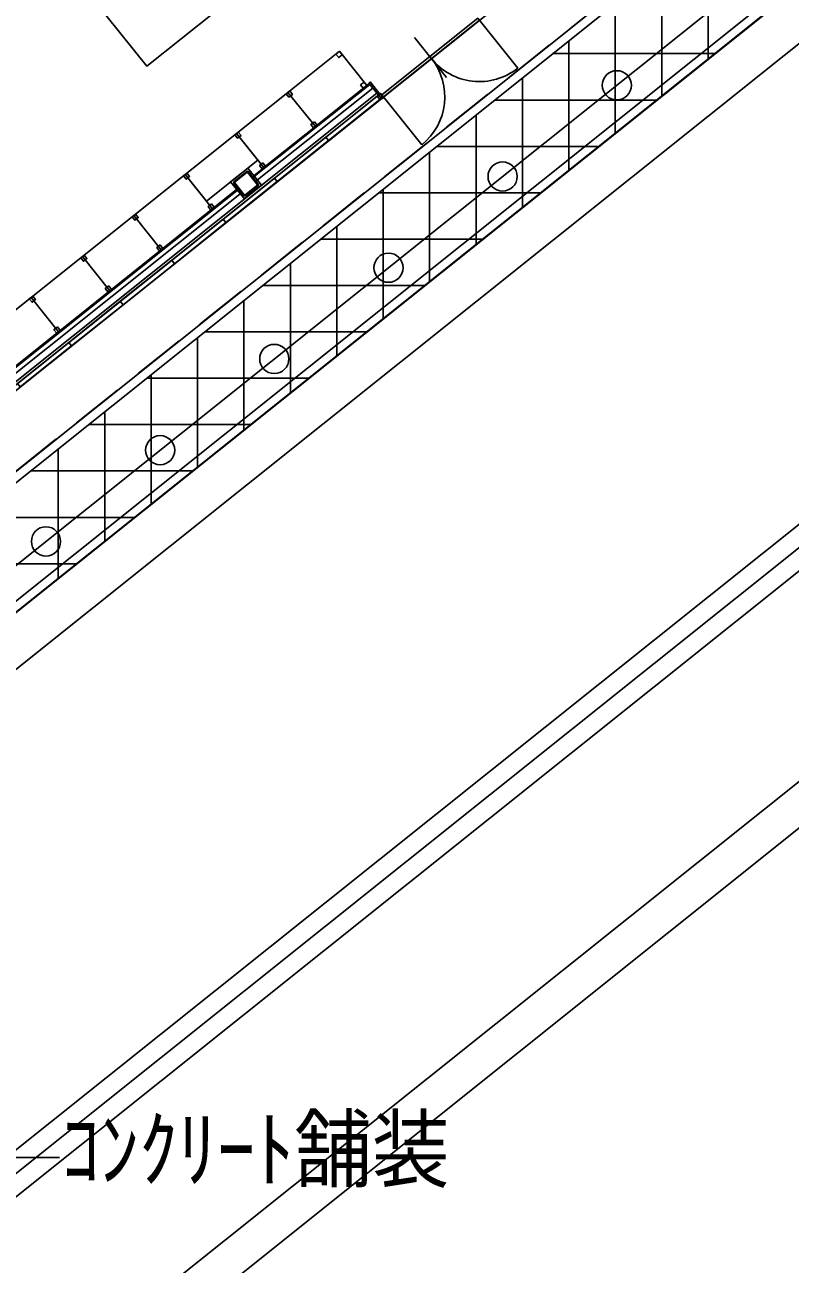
# Model space of a CAD drawing. Units: millimetres on the paper. Extents: x -203 to 197, y -122 to 155.
# Drawn here: x 72.51 to 89.96, y 11.91 to 40.2 of the extents above; entities that cross this region are included whole.
import ezdxf
from ezdxf.enums import TextEntityAlignment as Align

# ---------------------------------------------------------------- set-up
doc = ezdxf.new("R2010")
doc.units = ezdxf.units.MM
doc.linetypes.add('DASHED1', pattern=[1.8, 1.2, -0.6])
doc.linetypes.add('DASHED2', pattern=[3, 2, -1])
for name, color, linetype in [('0-1_S-街区', 7, 'Continuous'), ('0-3_S-道路計画', 7, 'Continuous'), ('0-6_D-STR-1-計線1_計画', 7, 'Continuous'), ('0-D_D-STR-2-計線2_補助', 7, 'Continuous'), ('0-E_D-STR-5-1排水', 7, 'Continuous'), ('1-0_D-DCR-2-ハッチ', 7, 'Continuous'), ('1-1_D-STR-K-建築', 7, 'DASHED1'), ('1-4_D-STR-5-2排水-ＣＬ', 7, 'DASHED2'), ('1-5_D-STR-HTXT-舗装', 7, 'Continuous')]:
    doc.layers.add(name, color=color, linetype=linetype)
doc.styles.add('ＭＳ ゴシック', font='')
doc.styles.get('ＭＳ ゴシック').set_extended_font_data('MS Gothic')

msp = doc.modelspace()

# ---------------------------------------------------------------- linework, layer by layer
at = {"layer": '0-1_S-街区'}
msp.add_lwpolyline([(102.277, 50.763), (-36.314, -60.074), (-37.396, -60.939), (-39.468, -62.775), (-41.446, -64.713), (-43.324, -66.748), (-45.097, -68.875), (-46.761, -71.088), (-48.311, -73.383), (-49.744, -75.752), (-51.055, -78.191), (-52.243, -80.693), (-53.303, -83.251), (-54.233, -85.859), (-55.031, -88.511), (-55.694, -91.199), (-56.221, -93.917), (-56.386, -95.08), (-62.921, -100.25), (-125.809, -94.522), (-131.143, -88.119), (-121.975, 12.533)], dxfattribs=at)
at = {"layer": '0-3_S-道路計画'}
for p, q in [((118.581, 51.531), (49.852, -3.435)), ((50.112, -3.76), (118.842, 51.205)), ((102.277, 50.763), (-36.314, -60.074)), ((50.372, -4.086), (119.102, 50.88)), ((118.979, 44.913), (51.765, -8.841))]:
    msp.add_line(p, q, dxfattribs=at)
for points in [[(21.513, -15.129), (107.344, 53.513), (110.989, 61.046)], [(187.577, 33.47), (127.11, 47.607), (118.608, 45.684), (50.945, -8.429), (50.69, -15.858), (53.157, -18.125)]]:
    msp.add_lwpolyline(points, dxfattribs=at)
at = {"layer": '0-6_D-STR-1-計線1_計画'}
for p, q in [((106.519, 54.161), (54.638, 12.664)), ((100.043, 49.232), (54.513, 12.821))]:
    msp.add_line(p, q, dxfattribs=at)
for points in [[(62.477, 39.206), (70.798, 28.802), (92.899, 46.478), (90.199, 49.853)], [(70.766, 28.521), (93.18, 46.446), (90.48, 49.822)]]:
    msp.add_lwpolyline(points, dxfattribs=at)
for centre in [(86.007, 38.817), (83.403, 36.735), (80.8, 34.654), (78.197, 32.572), (75.594, 30.49), (72.991, 28.408)]:
    msp.add_circle(centre, 0.333, dxfattribs=at)
at = {"layer": '0-D_D-STR-2-計線2_補助'}
msp.add_line((54.769, 13.834), (99.153, 49.332), dxfattribs=at)
at = {"layer": '0-E_D-STR-5-1排水'}
msp.add_arc((-24.103, 145.899), 133.448, 307.08674, 319.13776, dxfattribs=at)
at = {"layer": '1-0_D-DCR-2-ハッチ'}
for p, q in [((88.088, 39.415), (88.088, 42.374)), ((87.03, 38.569), (87.03, 41.528)), ((85.972, 37.723), (85.972, 40.681)), ((84.913, 36.876), (84.913, 39.835)), ((84.544, 39.54), (88.244, 39.54)), ((83.855, 36.03), (83.855, 38.989)), ((83.221, 38.481), (86.921, 38.481)), ((82.797, 35.183), (82.797, 38.142)), ((81.898, 37.423), (85.597, 37.423)), ((81.738, 34.337), (81.738, 37.296)), ((80.574, 36.365), (84.274, 36.365)), ((80.68, 33.49), (80.68, 36.449)), ((79.622, 32.644), (79.622, 35.603)), ((79.251, 35.306), (82.951, 35.306)), ((78.563, 31.798), (78.563, 34.757)), ((77.928, 34.248), (81.627, 34.248)), ((77.505, 30.951), (77.505, 33.91)), ((76.604, 33.19), (80.304, 33.19)), ((76.447, 30.105), (76.447, 33.064)), ((75.281, 32.131), (78.981, 32.131)), ((75.388, 29.258), (75.388, 32.217)), ((74.33, 28.412), (74.33, 31.371)), ((73.958, 31.073), (77.658, 31.073)), ((73.272, 27.566), (73.272, 30.525)), ((72.634, 30.015), (76.334, 30.015)), ((71.311, 28.956), (75.011, 28.956)), ((48.337, 27.898), (73.688, 27.898))]:
    msp.add_line(p, q, dxfattribs=at)
msp.add_lwpolyline([(70.766, 28.521), (62.32, 39.082), (46.701, 26.59), (55.029, 16.177), (55, 15.911), (54.638, 12.663), (100.324, 49.201), (96.81, 49.592), (94.229, 52.82), (93.476, 52.218), (91.84, 50.91), (90.48, 49.822), (93.18, 46.446)], close=True, dxfattribs=at)
msp.add_lwpolyline([(70.766, 28.521), (62.32, 39.082), (46.701, 26.59), (55.029, 16.177), (55, 15.911), (54.638, 12.663), (100.324, 49.201), (96.81, 49.592), (94.229, 52.82), (93.476, 52.218), (91.84, 50.91), (90.48, 49.822), (93.18, 46.446)], close=True, dxfattribs=at)
at = {"layer": '1-1_D-STR-K-建築', "linetype": 'Continuous'}
for p, q in [((82.836, 40.347), (83.747, 39.208)), ((81.394, 39.909), (82.123, 38.997)), ((81.394, 39.909), (82.123, 38.997)), ((80.535, 38.636), (71.261, 31.225)), ((80.571, 38.59), (71.297, 31.179)), ((80.535, 38.636), (80.571, 38.59)), ((80.607, 38.491), (80.545, 38.569)), ((80.602, 38.498), (80.635, 38.524)), ((80.649, 38.599), (81.559, 37.46)), ((77.567, 36.851), (77.279, 36.621)), ((77.578, 36.837), (77.29, 36.607)), ((77.817, 36.548), (77.587, 36.836)), ((77.831, 36.559), (77.601, 36.847)), ((77.275, 36.587), (77.506, 36.299)), ((77.289, 36.598), (77.52, 36.31)), ((77.528, 36.309), (77.816, 36.539)), ((77.539, 36.295), (77.827, 36.526))]:
    msp.add_line(p, q, dxfattribs=at)
at = {"layer": '1-1_D-STR-K-建築'}
msp.add_lwpolyline([(62.971, 39.602), (84.578, 56.882), (92.899, 46.478), (71.292, 29.198)], close=True, dxfattribs=at)
at = {"layer": '1-1_D-STR-K-建築', "linetype": 'Continuous'}
for points in [[(64.746, 39.171), (71.259, 31.021), (91.128, 46.898), (84.615, 55.048)], [(75.604, 42.061), (76.853, 40.498), (75.291, 39.25), (74.042, 40.812)], [(81.743, 39.473), (82.836, 40.347), (82.873, 40.301), (81.779, 39.427)], [(79.681, 39.592), (80.305, 38.811), (79.133, 37.874), (78.509, 38.655)], [(79.681, 39.592), (79.743, 39.514), (79.665, 39.451), (79.603, 39.529)], [(79.681, 39.592), (79.743, 39.514), (79.665, 39.451), (79.603, 39.529)], [(80.649, 38.599), (81.743, 39.473), (81.779, 39.427), (80.685, 38.553)], [(80.36, 38.854), (80.373, 38.838), (77.71, 36.71), (77.697, 36.727)], [(80.373, 38.838), (80.44, 38.753), (77.778, 36.626), (77.71, 36.71)], [(80.243, 38.889), (80.305, 38.811), (80.227, 38.748), (80.164, 38.826)], [(80.243, 38.889), (80.305, 38.811), (80.227, 38.748), (80.164, 38.826)], [(80.349, 38.867), (80.382, 38.893), (80.603, 38.616), (80.571, 38.59)], [(78.509, 38.655), (79.133, 37.874), (77.961, 36.938), (77.337, 37.719)], [(78.548, 38.687), (78.61, 38.609), (78.532, 38.546), (78.47, 38.624)], [(78.548, 38.687), (78.61, 38.609), (78.532, 38.546), (78.47, 38.624)], [(78.548, 38.687), (78.61, 38.609), (78.532, 38.546), (78.47, 38.624)], [(78.548, 38.687), (78.61, 38.609), (78.532, 38.546), (78.47, 38.624)], [(79.373, 37.633), (80.545, 38.569), (80.607, 38.491), (79.435, 37.555)], [(80.65, 38.504), (80.577, 38.595), (80.623, 38.632), (80.649, 38.599), (80.636, 38.589), (80.683, 38.53)], [(79.11, 37.984), (79.172, 37.905), (79.094, 37.843), (79.032, 37.921)], [(79.11, 37.984), (79.172, 37.905), (79.094, 37.843), (79.032, 37.921)], [(79.11, 37.984), (79.172, 37.905), (79.094, 37.843), (79.032, 37.921)], [(79.11, 37.984), (79.172, 37.905), (79.094, 37.843), (79.032, 37.921)], [(77.337, 37.719), (77.824, 37.11), (76.652, 36.173), (76.165, 36.783)], [(77.376, 37.75), (77.439, 37.672), (77.36, 37.61), (77.298, 37.688)], [(77.376, 37.75), (77.439, 37.672), (77.36, 37.61), (77.298, 37.688)], [(77.376, 37.75), (77.439, 37.672), (77.36, 37.61), (77.298, 37.688)], [(77.376, 37.75), (77.439, 37.672), (77.36, 37.61), (77.298, 37.688)], [(78.201, 36.696), (79.373, 37.633), (79.435, 37.555), (78.264, 36.618)], [(76.165, 36.783), (76.79, 36.001), (75.618, 35.065), (74.993, 35.846)], [(76.204, 36.814), (76.267, 36.736), (76.189, 36.673), (76.126, 36.751)], [(76.204, 36.814), (76.267, 36.736), (76.189, 36.673), (76.126, 36.751)], [(76.204, 36.814), (76.267, 36.736), (76.189, 36.673), (76.126, 36.751)], [(76.204, 36.814), (76.267, 36.736), (76.189, 36.673), (76.126, 36.751)], [(77.514, 36.222), (77.904, 36.534), (77.592, 36.924), (77.202, 36.612)], [(77.938, 37.047), (78, 36.969), (77.922, 36.907), (77.86, 36.985)], [(77.938, 37.047), (78, 36.969), (77.922, 36.907), (77.86, 36.985)], [(77.938, 37.047), (78, 36.969), (77.922, 36.907), (77.86, 36.985)], [(77.938, 37.047), (78, 36.969), (77.922, 36.907), (77.86, 36.985)], [(77.029, 35.76), (78.201, 36.696), (78.264, 36.618), (77.092, 35.682)], [(77.372, 36.467), (77.385, 36.45), (71.48, 31.732), (71.467, 31.748)], [(77.385, 36.45), (77.452, 36.366), (71.547, 31.647), (71.48, 31.732)], [(76.766, 36.111), (76.829, 36.033), (76.75, 35.97), (76.688, 36.048)], [(76.766, 36.111), (76.829, 36.033), (76.75, 35.97), (76.688, 36.048)], [(76.766, 36.111), (76.829, 36.033), (76.75, 35.97), (76.688, 36.048)], [(76.766, 36.111), (76.829, 36.033), (76.75, 35.97), (76.688, 36.048)], [(74.993, 35.846), (75.618, 35.065), (74.446, 34.129), (73.822, 34.91)], [(75.033, 35.877), (75.095, 35.799), (75.017, 35.737), (74.954, 35.815)], [(75.033, 35.877), (75.095, 35.799), (75.017, 35.737), (74.954, 35.815)], [(75.033, 35.877), (75.095, 35.799), (75.017, 35.737), (74.954, 35.815)], [(75.033, 35.877), (75.095, 35.799), (75.017, 35.737), (74.954, 35.815)], [(75.858, 34.824), (77.029, 35.76), (77.092, 35.682), (75.92, 34.745)], [(75.594, 35.174), (75.657, 35.096), (75.579, 35.034), (75.516, 35.112)], [(75.594, 35.174), (75.657, 35.096), (75.579, 35.034), (75.516, 35.112)], [(75.594, 35.174), (75.657, 35.096), (75.579, 35.034), (75.516, 35.112)], [(75.594, 35.174), (75.657, 35.096), (75.579, 35.034), (75.516, 35.112)], [(73.822, 34.91), (74.446, 34.129), (73.274, 33.192), (72.65, 33.973)], [(73.861, 34.941), (73.923, 34.863), (73.845, 34.801), (73.783, 34.879)], [(73.861, 34.941), (73.923, 34.863), (73.845, 34.801), (73.783, 34.879)], [(73.861, 34.941), (73.923, 34.863), (73.845, 34.801), (73.783, 34.879)], [(73.861, 34.941), (73.923, 34.863), (73.845, 34.801), (73.783, 34.879)], [(74.686, 33.887), (75.858, 34.824), (75.92, 34.745), (74.748, 33.809)], [(74.423, 34.238), (74.485, 34.16), (74.407, 34.097), (74.344, 34.176)], [(74.423, 34.238), (74.485, 34.16), (74.407, 34.097), (74.344, 34.176)], [(74.423, 34.238), (74.485, 34.16), (74.407, 34.097), (74.344, 34.176)], [(74.423, 34.238), (74.485, 34.16), (74.407, 34.097), (74.344, 34.176)], [(72.65, 33.973), (73.274, 33.192), (72.102, 32.256), (71.478, 33.037)], [(72.689, 34.005), (72.751, 33.927), (72.673, 33.864), (72.611, 33.942)], [(72.689, 34.005), (72.751, 33.927), (72.673, 33.864), (72.611, 33.942)], [(72.689, 34.005), (72.751, 33.927), (72.673, 33.864), (72.611, 33.942)], [(72.689, 34.005), (72.751, 33.927), (72.673, 33.864), (72.611, 33.942)], [(73.514, 32.951), (74.686, 33.887), (74.748, 33.809), (73.576, 32.873)], [(73.251, 33.302), (73.313, 33.223), (73.235, 33.161), (73.173, 33.239)], [(73.251, 33.302), (73.313, 33.223), (73.235, 33.161), (73.173, 33.239)], [(73.251, 33.302), (73.313, 33.223), (73.235, 33.161), (73.173, 33.239)], [(73.251, 33.302), (73.313, 33.223), (73.235, 33.161), (73.173, 33.239)], [(72.342, 32.014), (73.514, 32.951), (73.576, 32.873), (72.405, 31.936)]]:
    msp.add_lwpolyline(points, close=True, dxfattribs=at)
for centre, radius, start, end in [((80.685, 38.553), 1.4, 308.6281, 38.6281), ((82.873, 40.301), 1.4, 218.6281, 308.6281), ((77.582, 36.832), 0.0238, 38.6281, 128.6281), ((77.582, 36.832), 0.0059, 38.6281, 128.6281), ((77.294, 36.602), 0.0238, 128.6281, 218.6281), ((77.294, 36.602), 0.0059, 128.6281, 218.6281), ((77.812, 36.544), 0.0059, 308.6281, 38.6281), ((77.812, 36.544), 0.0238, 308.6281, 38.6281), ((77.524, 36.314), 0.0238, 218.6281, 308.6281), ((77.524, 36.314), 0.0059, 218.6281, 308.6281)]:
    msp.add_arc(centre, radius, start, end, dxfattribs=at)
at = {"layer": '1-4_D-STR-5-2排水-ＣＬ'}
msp.add_arc((-24.103, 145.899), 133.782, 307.08691, 319.1379, dxfattribs=at)
at = {"layer": '1-5_D-STR-HTXT-舗装'}
msp.add_lwpolyline([(60.668, 37.956), (72.049, 14.345), (73.299, 14.345)], dxfattribs=at)

# ---------------------------------------------------------------- texts
at = {"layer": '1-5_D-STR-HTXT-舗装', "color": 4, "style": 'ＭＳ ゴシック', "width": 0.9}
msp.add_text('ｺﾝｸﾘｰﾄ舗装', height=1.442, dxfattribs=at).set_placement((73.34, 13.388), align=Align.BOTTOM_LEFT)

doc.saveas('drawing.dxf')
